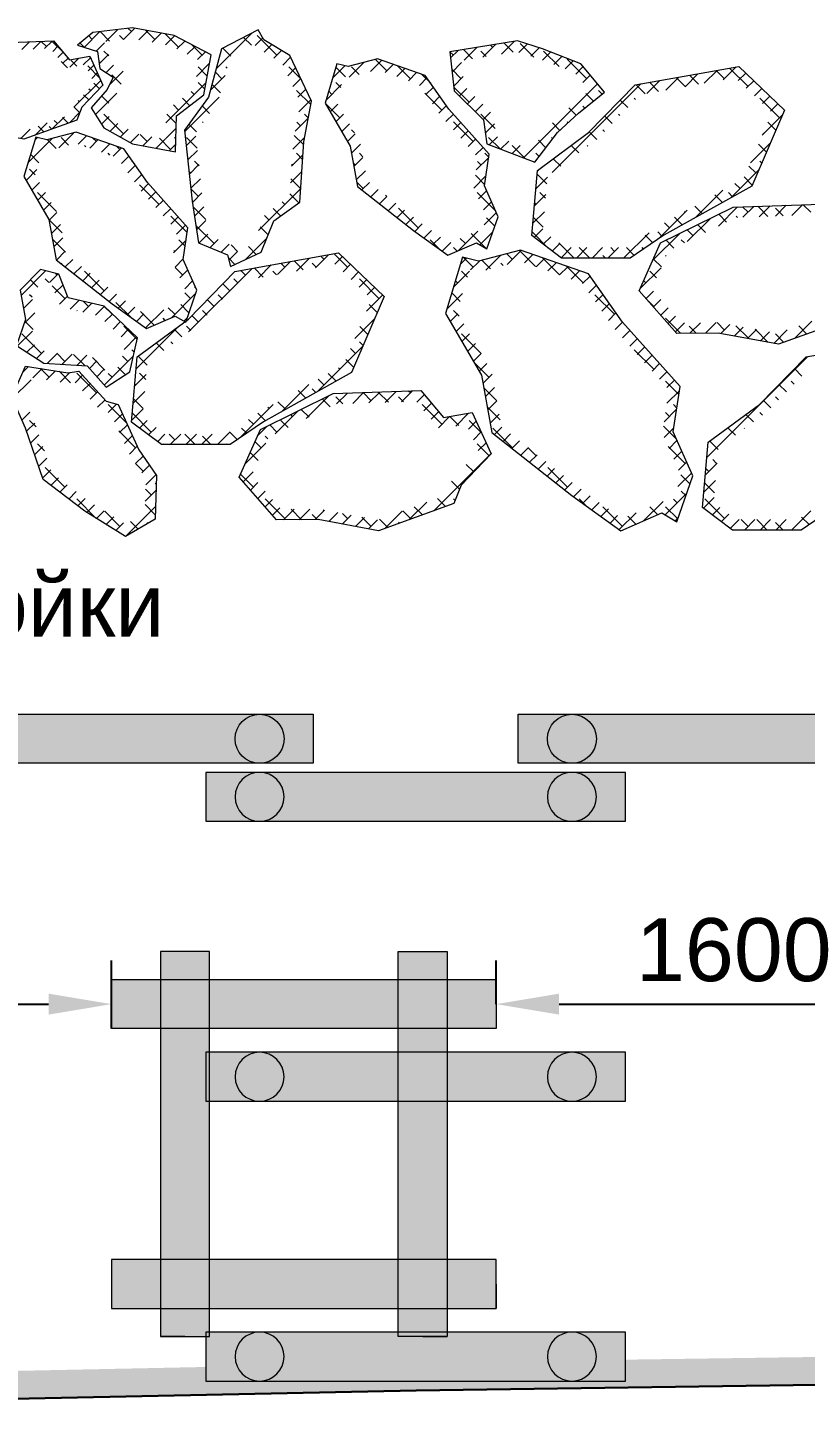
# Model space of a CAD drawing. Header units: inches. Extents: x 523 to 1492, y 69 to 539.
# Drawn here: x 797.54 to 819.77, y 446.07 to 485.92 of the extents above; entities that cross this region are included whole.
import ezdxf
from ezdxf import colors
from ezdxf.entities.mleader import LeaderData, LeaderLine
from ezdxf.math import Vec2, Vec3

# ---------------------------------------------------------------- set-up
doc = ezdxf.new("R2010")
doc.units = ezdxf.units.IN
doc.header["$MEASUREMENT"] = 0
doc.styles.get("Standard").update_dxf_attribs({"font": 'arial.ttf'})
doc.dimstyles.new('ISO-25', dxfattribs={"dimtxt": 2.5, "dimasz": 2.5, "dimexe": 1.25, "dimexo": 0, "dimtad": 1, "dimdec": 0, "dimtxsty": 'Standard', "dimcen": 2.5, "dimadec": 0, "dimazin": 0, "dimtfac": 1, "dimtdec": 0, "dimtmove": 0, "dimatfit": 3, "dimfxl": 0, "dimarcsym": 0})

# ---------------------------------------------------------------- blocks, each defined once
blk = doc.blocks.new('Полное обрушение')
at = {"color": 7, "linetype": 'ByBlock', "lineweight": 15}
for p, q in [((1978.228, -1385.432), (1978.677, -1384.983)), ((1978.455, -1385.205), (1978.356, -1385.105)), ((1978.953, -1385.253), (1978.682, -1384.982)), ((1978.844, -1385.265), (1979.185, -1384.924)), ((1979.356, -1385.207), (1979.241, -1385.092)), ((1979.351, -1385.207), (1979.672, -1384.886)), ((1979.578, -1384.98), (1979.487, -1384.89)), ((1979.793, -1385.214), (1980.05, -1384.957)), ((1980.251, -1385.205), (1979.993, -1384.946)), ((1980.172, -1385.284), (1980.429, -1385.027)), ((1980.925, -1385.429), (1980.545, -1385.049)), ((1980.55, -1385.355), (1980.806, -1385.099)), ((1982.001, -1386.044), (1983.018, -1385.027)), ((1983.007, -1385.371), (1982.785, -1385.149)), ((1983.114, -1385.38), (1983.333, -1385.161)), ((1983.739, -1385.654), (1983.177, -1385.092)), ((1976.443, -1385.491), (1976.66, -1385.274)), ((1976.768, -1385.48), (1976.986, -1385.263)), ((1977.151, -1385.412), (1977.001, -1385.262)), ((1977.093, -1385.469), (1977.311, -1385.252)), ((1977.622, -1385.569), (1977.305, -1385.252)), ((1977.329, -1385.548), (1977.478, -1385.399)), ((1978.237, -1385.435), (1978.119, -1385.317)), ((1978.569, -1385.54), (1978.807, -1385.301)), ((1978.928, -1385.677), (1978.792, -1385.541)), ((1980.879, -1385.475), (1981.101, -1385.253)), ((1981.175, -1385.628), (1981.397, -1385.406)), ((1981.599, -1385.654), (1981.301, -1385.356)), ((1981.471, -1385.782), (1981.693, -1385.559)), ((1982.417, -1385.679), (1982.195, -1385.457)), ((1983.372, -1385.571), (1983.591, -1385.352)), ((1983.653, -1385.739), (1983.872, -1385.521)), ((1988.783, -1385.654), (1988.685, -1385.556)), ((1988.703, -1385.734), (1988.917, -1385.519)), ((1989.335, -1385.756), (1989.072, -1385.494)), ((1989.09, -1385.795), (1989.451, -1385.434)), ((1989.722, -1385.695), (1989.568, -1385.541)), ((1989.624, -1385.71), (1989.985, -1385.349)), ((1989.905, -1385.429), (1989.847, -1385.371)), ((1990.158, -1385.625), (1990.519, -1385.264)), ((1990.497, -1385.571), (1990.235, -1385.309)), ((1990.656, -1385.576), (1990.895, -1385.337)), ((1991.087, -1385.713), (1990.691, -1385.317)), ((1990.997, -1385.684), (1991.236, -1385.445)), ((1991.805, -1385.981), (1991.365, -1385.541)), ((1977.474, -1385.718), (1977.623, -1385.569)), ((1977.752, -1386.014), (1977.571, -1385.833)), ((1977.618, -1385.888), (1977.767, -1385.739)), ((1977.818, -1386.002), (1978.077, -1385.743)), ((1978.019, -1385.966), (1977.858, -1385.805)), ((1978.2, -1385.934), (1978.405, -1385.729)), ((1978.666, -1386.299), (1978.329, -1385.962)), ((1978.345, -1386.103), (1978.504, -1385.945)), ((1978.399, -1385.718), (1978.371, -1385.69)), ((1978.68, -1385.878), (1978.648, -1385.846)), ((1978.656, -1385.902), (1978.922, -1385.636)), ((1978.854, -1386.153), (1979.07, -1385.937)), ((1981.441, -1386.26), (1981.813, -1385.888)), ((1983.905, -1385.937), (1984.13, -1385.711)), ((1985.335, -1386.303), (1985.681, -1385.956)), ((1985.804, -1386.283), (1986.223, -1385.863)), ((1986.208, -1385.878), (1986.199, -1385.869)), ((1986.412, -1386.124), (1986.732, -1385.803)), ((1986.882, -1386.103), (1986.555, -1385.776)), ((1986.83, -1386.154), (1987.066, -1385.918)), ((1987.555, -1386.327), (1987.188, -1385.96)), ((1988.748, -1386.137), (1989.019, -1385.866)), ((1991.333, -1385.797), (1991.565, -1385.566)), ((1991.656, -1385.923), (1991.888, -1385.692)), ((1991.979, -1386.049), (1992.211, -1385.818)), ((1992.599, -1386.327), (1992.038, -1385.766)), ((1978.444, -1386.319), (1978.602, -1386.16)), ((1978.939, -1386.517), (1979.342, -1386.114)), ((1979.287, -1386.486), (1979.017, -1386.215)), ((1981.747, -1386.251), (1981.489, -1385.993)), ((1981.831, -1386.663), (1982.26, -1386.234)), ((1982.167, -1386.327), (1981.976, -1386.136)), ((1982.317, -1386.028), (1982.279, -1385.99)), ((1984.049, -1386.241), (1984.274, -1386.016)), ((1984.429, -1386.344), (1984.075, -1385.99)), ((1984.193, -1386.546), (1984.418, -1386.321)), ((1985.702, -1386.27), (1985.427, -1385.995)), ((1986.089, -1386.208), (1985.871, -1385.99)), ((1987.164, -1386.269), (1987.4, -1386.033)), ((1987.498, -1386.384), (1987.734, -1386.148)), ((1987.812, -1386.519), (1988.027, -1386.304)), ((1988.137, -1386.46), (1987.874, -1386.197)), ((1989.007, -1386.327), (1988.739, -1386.059)), ((1988.794, -1386.541), (1989.065, -1386.269)), ((1992.283, -1386.194), (1992.496, -1385.981)), ((1992.487, -1386.44), (1992.7, -1386.227)), ((1994.862, -1386.654), (1995.232, -1386.283)), ((1995.413, -1386.552), (1995.158, -1386.296)), ((1995.408, -1386.557), (1995.778, -1386.186)), ((1995.798, -1386.487), (1995.539, -1386.229)), ((1995.954, -1386.46), (1996.325, -1386.089)), ((1996.535, -1386.327), (1996.301, -1386.093)), ((1996.5, -1386.362), (1996.871, -1385.992)), ((1997.209, -1386.552), (1996.683, -1386.025)), ((1996.932, -1386.38), (1997.144, -1386.167)), ((1977.935, -1387.142), (1978.701, -1386.376)), ((1978.408, -1386.669), (1978.364, -1386.625)), ((1978.666, -1386.613), (1978.505, -1386.453)), ((1978.551, -1387.354), (1979.165, -1386.74)), ((1980.561, -1387.589), (1981.713, -1386.437)), ((1981.374, -1386.776), (1981.288, -1386.69)), ((1981.678, -1386.631), (1981.486, -1386.439)), ((1982.123, -1386.732), (1981.879, -1386.488)), ((1984.705, -1387.069), (1984.3, -1386.664)), ((1984.337, -1386.851), (1984.562, -1386.626)), ((1985.141, -1386.946), (1985.589, -1386.497)), ((1985.31, -1386.776), (1985.219, -1386.685)), ((1985.564, -1386.581), (1985.422, -1386.439)), ((1988.453, -1387.225), (1987.965, -1386.737)), ((1987.997, -1386.783), (1988.213, -1386.568)), ((1989.232, -1387.001), (1988.796, -1386.565)), ((1988.961, -1386.822), (1989.173, -1386.61)), ((1990.787, -1388.589), (1992.903, -1386.472)), ((1991.607, -1389.011), (1994.14, -1386.477)), ((1992.789, -1386.966), (1992.576, -1386.753)), ((1993.037, -1386.765), (1992.936, -1386.664)), ((1994.273, -1386.758), (1994.014, -1386.5)), ((1994.316, -1386.751), (1994.686, -1386.38)), ((1994.654, -1386.691), (1994.403, -1386.439)), ((1997.161, -1386.599), (1997.373, -1386.387)), ((1997.39, -1386.819), (1997.603, -1386.607)), ((1978.098, -1387.302), (1977.936, -1387.14)), ((1978.094, -1386.984), (1978.056, -1386.946)), ((1978.359, -1386.934), (1978.21, -1386.786)), ((1978.935, -1387.031), (1978.722, -1386.818)), ((1980.925, -1387.225), (1980.779, -1387.079)), ((1981.248, -1387.099), (1981.037, -1386.888)), ((1981.104, -1387.839), (1982.09, -1386.853)), ((1981.813, -1387.32), (1981.598, -1387.105)), ((1984.361, -1387.276), (1984.706, -1386.931)), ((1985.535, -1387.45), (1985.124, -1387.039)), ((1985.261, -1387.274), (1985.481, -1387.055)), ((1988.183, -1387.046), (1988.398, -1386.831)), ((1988.368, -1387.31), (1988.584, -1387.095)), ((1989.186, -1387.047), (1989.398, -1386.834)), ((1989.411, -1387.271), (1989.623, -1387.059)), ((1992.541, -1387.167), (1992.487, -1387.113)), ((1993.769, -1387.153), (1993.557, -1386.941)), ((1993.991, -1386.926), (1993.954, -1386.888)), ((1998.107, -1387.45), (1997.546, -1386.888)), ((1997.62, -1387.039), (1997.832, -1386.827)), ((1997.849, -1387.259), (1998.061, -1387.046)), ((1977.314, -1387.763), (1977.663, -1387.414)), ((1977.465, -1387.612), (1977.372, -1387.519)), ((1977.767, -1387.6), (1977.603, -1387.436)), ((1977.806, -1387.586), (1978.103, -1387.288)), ((1978.726, -1387.628), (1978.943, -1387.411)), ((1979.353, -1387.899), (1978.792, -1387.337)), ((1980.86, -1387.609), (1980.588, -1387.337)), ((1984.259, -1387.828), (1984.633, -1387.453)), ((1984.634, -1387.447), (1984.524, -1387.337)), ((1985.427, -1387.557), (1985.646, -1387.338)), ((1988.573, -1387.555), (1988.785, -1387.342)), ((1989.979, -1387.748), (1989.568, -1387.337)), ((1989.635, -1387.495), (1989.848, -1387.283)), ((1992.298, -1387.372), (1992.085, -1387.16)), ((1993.325, -1387.607), (1993.113, -1387.395)), ((1993.547, -1387.38), (1993.505, -1387.337)), ((1997.613, -1387.943), (1998.186, -1387.371)), ((1976.412, -1388.037), (1976.68, -1387.768)), ((1976.679, -1387.769), (1976.679, -1387.769)), ((1976.822, -1387.94), (1977.172, -1387.591)), ((1977.074, -1387.85), (1976.91, -1387.686)), ((1977.305, -1387.766), (1977.229, -1387.691)), ((1977.501, -1388.299), (1977.92, -1387.88)), ((1977.901, -1387.899), (1977.89, -1387.887)), ((1978.972, -1387.831), (1979.193, -1387.61)), ((1979.261, -1387.991), (1979.482, -1387.77)), ((1979.55, -1388.151), (1979.787, -1387.914)), ((1980.027, -1388.123), (1979.825, -1387.921)), ((1980.549, -1388.05), (1980.857, -1387.742)), ((1981.439, -1387.844), (1981.224, -1387.629)), ((1981.626, -1387.582), (1981.606, -1387.562)), ((1984.502, -1388.213), (1984.236, -1387.947)), ((1984.412, -1387.674), (1984.307, -1387.569)), ((1985.593, -1387.84), (1985.812, -1387.621)), ((1985.758, -1388.124), (1985.978, -1387.904)), ((1985.961, -1387.876), (1985.871, -1387.786)), ((1988.785, -1387.792), (1988.997, -1387.579)), ((1989.351, -1388.123), (1988.79, -1387.562)), ((1988.997, -1388.029), (1989.209, -1387.816)), ((1989.695, -1387.884), (1989.961, -1387.619)), ((1991.832, -1387.805), (1991.62, -1387.593)), ((1992.065, -1387.589), (1992.038, -1387.562)), ((1992.882, -1388.061), (1992.669, -1387.849)), ((1993.103, -1387.834), (1993.056, -1387.786)), ((1997.658, -1387.899), (1997.64, -1387.881)), ((1998.003, -1387.795), (1997.775, -1387.567)), ((1976.62, -1388.731), (1977.312, -1388.039)), ((1976.814, -1388.088), (1976.891, -1388.011)), ((1977.424, -1388.319), (1977.178, -1388.074)), ((1977.78, -1388.226), (1977.565, -1388.011)), ((1978.053, -1388.196), (1978.289, -1387.96)), ((1978.276, -1388.273), (1978.238, -1388.235)), ((1978.387, -1388.311), (1978.622, -1388.076)), ((1978.575, -1388.123), (1978.477, -1388.025)), ((1978.72, -1388.427), (1978.956, -1388.191)), ((1979.054, -1388.542), (1979.29, -1388.306)), ((1979.248, -1388.348), (1979.163, -1388.262)), ((1979.908, -1388.243), (1980.164, -1387.986)), ((1980.284, -1388.315), (1980.541, -1388.058)), ((1980.7, -1388.348), (1980.38, -1388.028)), ((1980.661, -1388.387), (1980.845, -1388.203)), ((1980.849, -1388.047), (1980.813, -1388.011)), ((1981.148, -1388.244), (1981.42, -1387.972)), ((1981.457, -1388.311), (1981.157, -1388.011)), ((1984.192, -1388.343), (1984.531, -1388.004)), ((1985.759, -1388.123), (1985.756, -1388.12)), ((1985.872, -1388.459), (1986.131, -1388.2)), ((1989.209, -1388.266), (1989.421, -1388.053)), ((1989.421, -1388.503), (1989.633, -1388.29)), ((1990.118, -1388.336), (1989.793, -1388.011)), ((1989.809, -1388.219), (1990.042, -1387.986)), ((1990.135, -1388.342), (1990.368, -1388.11)), ((1990.461, -1388.466), (1990.693, -1388.233)), ((1990.84, -1388.609), (1990.467, -1388.235)), ((1991.43, -1388.3), (1991.216, -1388.087)), ((1991.626, -1388.047), (1991.589, -1388.011)), ((1992.37, -1388.448), (1992.155, -1388.233)), ((1992.628, -1388.257), (1992.607, -1388.235)), ((1997.276, -1388.73), (1997.848, -1388.158)), ((1997.734, -1388.423), (1997.505, -1388.195)), ((1976.935, -1388.728), (1976.694, -1388.487)), ((1978.962, -1388.51), (1978.912, -1388.46)), ((1979.292, -1388.753), (1979.508, -1388.537)), ((1979.672, -1388.771), (1979.585, -1388.684)), ((1981.192, -1388.649), (1981.464, -1388.377)), ((1981.511, -1388.814), (1981.381, -1388.684)), ((1984.16, -1388.824), (1984.482, -1388.502)), ((1984.474, -1388.634), (1984.3, -1388.46)), ((1985.984, -1388.797), (1985.922, -1388.735)), ((1985.94, -1388.84), (1986.199, -1388.581)), ((1986.195, -1388.559), (1986.096, -1388.46)), ((1989.438, -1388.934), (1989.797, -1388.576)), ((1989.576, -1388.797), (1989.475, -1388.696)), ((1989.798, -1388.569), (1989.688, -1388.46)), ((1991.234, -1388.553), (1991.14, -1388.46)), ((1991.853, -1388.829), (1991.639, -1388.614)), ((1997.599, -1388.737), (1997.546, -1388.684)), ((1976.566, -1389.234), (1976.875, -1388.925)), ((1976.83, -1389.073), (1976.667, -1388.909)), ((1979.478, -1389.016), (1979.693, -1388.801)), ((1979.663, -1389.28), (1979.878, -1389.065)), ((1981.269, -1389.021), (1981.227, -1388.98)), ((1981.236, -1389.055), (1981.508, -1388.782)), ((1984.128, -1389.305), (1984.45, -1388.983)), ((1984.188, -1388.797), (1984.164, -1388.773)), ((1986.009, -1389.221), (1986.267, -1388.962)), ((1989.369, -1389.452), (1989.716, -1389.106)), ((1989.678, -1389.348), (1989.415, -1389.085)), ((1991.142, -1389.476), (1991.471, -1389.146)), ((1991.455, -1389.329), (1991.178, -1389.052)), ((1991.184, -1388.984), (1991.316, -1388.852)), ((1996.728, -1389.727), (1997.51, -1388.945)), ((1997.329, -1389.366), (1997.101, -1389.137)), ((1997.433, -1389.021), (1997.236, -1388.823)), ((1976.732, -1389.517), (1976.951, -1389.298)), ((1980.371, -1389.919), (1979.81, -1389.358)), ((1979.854, -1389.538), (1980.067, -1389.325)), ((1981.279, -1389.46), (1981.552, -1389.188)), ((1981.494, -1389.695), (1981.282, -1389.483)), ((1983.211, -1390.671), (1984.418, -1389.464)), ((1984.412, -1389.47), (1984.135, -1389.193)), ((1986.208, -1389.47), (1986.019, -1389.281)), ((1986.17, -1389.508), (1986.384, -1389.295)), ((1986.421, -1389.706), (1986.635, -1389.492)), ((1989.507, -1389.764), (1989.734, -1389.536)), ((1995.708, -1390.297), (1996.489, -1389.517)), ((1996.984, -1389.47), (1996.837, -1389.322)), ((1977.435, -1390.126), (1976.891, -1389.582)), ((1976.897, -1389.801), (1977.117, -1389.582)), ((1977.063, -1390.084), (1977.282, -1389.865)), ((1980.066, -1389.775), (1980.279, -1389.562)), ((1980.278, -1390.012), (1980.491, -1389.799)), ((1981.324, -1389.864), (1981.595, -1389.593)), ((1983.963, -1389.919), (1983.89, -1389.846)), ((1984.366, -1389.873), (1984.107, -1389.614)), ((1986.673, -1389.904), (1986.886, -1389.69)), ((1986.882, -1389.695), (1986.842, -1389.655)), ((1986.924, -1390.101), (1987.138, -1389.888)), ((1989.986, -1390.105), (1989.463, -1389.582)), ((1989.645, -1390.075), (1989.872, -1389.847)), ((1991.099, -1389.967), (1991.429, -1389.638)), ((1991.147, -1389.919), (1991.107, -1389.879)), ((1991.42, -1389.742), (1991.26, -1389.582)), ((1996.481, -1389.865), (1996.261, -1389.644)), ((1996.769, -1389.704), (1996.648, -1389.582)), ((1997.994, -1390.257), (1998.304, -1389.946)), ((1998.459, -1390.241), (1998.769, -1389.93)), ((1999.005, -1390.144), (1998.791, -1389.93)), ((1977.224, -1390.372), (1977.448, -1390.148)), ((1980.49, -1390.249), (1980.703, -1390.036)), ((1980.702, -1390.486), (1980.915, -1390.273)), ((1981.174, -1390.723), (1980.708, -1390.256)), ((1981.701, -1390.351), (1981.344, -1389.994)), ((1981.383, -1390.254), (1981.647, -1389.99)), ((1983.514, -1390.368), (1983.384, -1390.238)), ((1983.843, -1390.248), (1983.628, -1390.033)), ((1987.175, -1390.299), (1987.389, -1390.085)), ((1987.78, -1390.593), (1987.218, -1390.031)), ((1987.427, -1390.497), (1987.64, -1390.283)), ((1989.665, -1390.503), (1990.01, -1390.158)), ((1989.971, -1390.538), (1989.735, -1390.303)), ((1991.057, -1390.459), (1991.386, -1390.129)), ((1991.348, -1390.569), (1991.071, -1390.292)), ((1994.648, -1390.909), (1995.469, -1390.087)), ((1995.329, -1390.509), (1995.109, -1390.289)), ((1995.413, -1390.144), (1995.397, -1390.128)), ((1995.473, -1390.982), (1996.134, -1390.32)), ((1995.905, -1390.187), (1995.685, -1389.967)), ((1996.361, -1390.543), (1996.91, -1389.994)), ((1996.595, -1390.427), (1996.371, -1390.203)), ((1996.91, -1390.294), (1996.872, -1390.256)), ((1997.209, -1390.144), (1997.054, -1389.989)), ((1997.064, -1390.289), (1997.375, -1389.978)), ((1997.779, -1390.264), (1997.488, -1389.974)), ((1997.529, -1390.273), (1997.84, -1389.962)), ((1998.213, -1390.249), (1997.995, -1390.031)), ((1977.594, -1390.734), (1977.223, -1390.363)), ((1977.292, -1390.753), (1977.551, -1390.494)), ((1980.863, -1390.774), (1981.127, -1390.51)), ((1981.943, -1391.042), (1981.423, -1390.522)), ((1981.442, -1390.645), (1981.705, -1390.381)), ((1983.487, -1390.79), (1983.256, -1390.559)), ((1987.68, -1390.693), (1987.894, -1390.478)), ((1987.94, -1390.881), (1988.155, -1390.666)), ((1988.928, -1391.24), (1989.48, -1390.688)), ((1989.544, -1391.074), (1989.913, -1390.704)), ((1991.498, -1391.168), (1991.035, -1390.705)), ((1991.099, -1390.866), (1991.344, -1390.621)), ((1993.651, -1391.456), (1994.379, -1390.729)), ((1994.757, -1390.835), (1994.627, -1390.705)), ((1994.964, -1390.593), (1994.821, -1390.45)), ((1995.637, -1390.817), (1995.469, -1390.649)), ((1995.994, -1390.724), (1995.77, -1390.5)), ((1996.086, -1390.368), (1996.07, -1390.352)), ((1977.692, -1391.281), (1977.34, -1390.929)), ((1977.361, -1391.134), (1977.619, -1390.875)), ((1980.782, -1391.304), (1981.14, -1390.946)), ((1981.115, -1391.112), (1980.932, -1390.929)), ((1981.509, -1391.026), (1981.764, -1390.771)), ((1981.828, -1391.156), (1982.058, -1390.926)), ((1982.147, -1391.287), (1982.377, -1391.056)), ((1982.614, -1391.264), (1982.427, -1391.077)), ((1982.831, -1391.5), (1983.45, -1390.881)), ((1983.149, -1391.35), (1982.924, -1391.125)), ((1988.399, -1391.212), (1988.116, -1390.929)), ((1988.201, -1391.069), (1988.416, -1390.854)), ((1988.462, -1391.257), (1988.713, -1391.007)), ((1989.127, -1391.042), (1988.977, -1390.892)), ((1989.7, -1391.166), (1989.29, -1390.756)), ((1991.354, -1391.059), (1991.568, -1390.845)), ((1991.61, -1391.253), (1991.824, -1391.039)), ((1992.235, -1391.456), (1991.798, -1391.019)), ((1994.489, -1391.016), (1994.273, -1390.8)), ((1994.491, -1391.514), (1995.247, -1390.759)), ((1995.092, -1391.17), (1994.868, -1390.946)), ((1995.393, -1391.021), (1995.301, -1390.929)), ((1977.433, -1391.51), (1977.687, -1391.256)), ((1977.684, -1391.708), (1977.898, -1391.494)), ((1980.82, -1391.266), (1980.792, -1391.238)), ((1980.825, -1391.71), (1981.059, -1391.476)), ((1982.539, -1391.638), (1982.351, -1391.45)), ((1982.367, -1391.515), (1982.615, -1391.268)), ((1984.491, -1391.794), (1984.232, -1391.535)), ((1984.3, -1391.828), (1984.67, -1391.457)), ((1984.846, -1391.731), (1985.216, -1391.36)), ((1985.086, -1391.491), (1984.994, -1391.399)), ((1985.759, -1391.715), (1985.376, -1391.332)), ((1985.392, -1391.633), (1985.612, -1391.413)), ((1988.892, -1391.256), (1988.79, -1391.154)), ((1988.988, -1391.63), (1989.159, -1391.459)), ((1989.351, -1391.715), (1989.074, -1391.438)), ((1989.271, -1391.795), (1989.528, -1391.539)), ((1989.85, -1391.765), (1989.604, -1391.519)), ((1989.716, -1391.799), (1990.136, -1391.38)), ((1990.474, -1391.491), (1990.316, -1391.333)), ((1990.324, -1391.641), (1990.723, -1391.241)), ((1991.131, -1391.699), (1990.672, -1391.24)), ((1990.821, -1391.592), (1991.057, -1391.356)), ((1991.155, -1391.707), (1991.391, -1391.471)), ((1991.817, -1391.936), (1991.332, -1391.451)), ((1991.865, -1391.446), (1992.155, -1391.156)), ((1992.304, -1391.456), (1992.604, -1391.156)), ((1992.684, -1391.456), (1992.384, -1391.156)), ((1992.753, -1391.456), (1993.053, -1391.156)), ((1993.133, -1391.456), (1993.056, -1391.378)), ((1993.202, -1391.456), (1993.502, -1391.156)), ((1993.392, -1391.266), (1993.282, -1391.156)), ((1993.954, -1391.379), (1993.731, -1391.156)), ((1994.222, -1391.198), (1994.178, -1391.154)), ((1994.733, -1391.709), (1994.506, -1391.482)), ((1994.872, -1391.399), (1994.852, -1391.378)), ((1976.423, -1392.52), (1977.125, -1391.819)), ((1977.236, -1392.156), (1977.484, -1391.908)), ((1977.452, -1391.94), (1977.4, -1391.887)), ((1977.616, -1391.655), (1977.565, -1391.603)), ((1977.935, -1391.906), (1978.149, -1391.692)), ((1978.187, -1392.103), (1978.4, -1391.89)), ((1978.799, -1392.389), (1978.238, -1391.827)), ((1981.045, -1391.94), (1980.833, -1391.728)), ((1980.963, -1392.021), (1981.19, -1391.794)), ((1981.213, -1393.567), (1983.032, -1391.748)), ((1982.841, -1391.94), (1982.707, -1391.806)), ((1983.347, -1391.997), (1983.088, -1391.738)), ((1983.207, -1392.022), (1983.578, -1391.651)), ((1983.728, -1391.929), (1983.626, -1391.827)), ((1983.754, -1391.925), (1984.124, -1391.554)), ((1983.963, -1391.715), (1983.851, -1391.603)), ((1984.872, -1391.726), (1984.749, -1391.603)), ((1985.629, -1391.845), (1985.842, -1391.633)), ((1985.859, -1392.065), (1986.071, -1391.852)), ((1988.794, -1392.273), (1989.242, -1391.824)), ((1989.189, -1392.002), (1989.014, -1391.827)), ((1990.206, -1391.671), (1990.137, -1391.603)), ((1991.489, -1391.823), (1991.725, -1391.587)), ((1991.823, -1391.938), (1992.059, -1391.702)), ((1992.494, -1392.164), (1992.018, -1391.688)), ((1992.157, -1392.053), (1992.392, -1391.817)), ((1994.127, -1392.328), (1994.722, -1391.732)), ((1994.594, -1392.019), (1994.403, -1391.827)), ((1976.9, -1392.286), (1976.688, -1392.074)), ((1977.214, -1392.15), (1977.116, -1392.052)), ((1977.677, -1392.613), (1977.309, -1392.246)), ((1977.391, -1392.45), (1977.622, -1392.219)), ((1978.438, -1392.301), (1978.652, -1392.087)), ((1978.69, -1392.499), (1978.903, -1392.285)), ((1981.101, -1392.333), (1981.328, -1392.105)), ((1981.422, -1392.317), (1981.381, -1392.276)), ((1982.392, -1392.389), (1982.193, -1392.19)), ((1982.627, -1392.175), (1982.504, -1392.052)), ((1986.088, -1392.284), (1986.3, -1392.072)), ((1986.657, -1392.613), (1986.096, -1392.052)), ((1986.317, -1392.504), (1986.529, -1392.292)), ((1988.902, -1392.164), (1988.844, -1392.106)), ((1992.477, -1392.182), (1992.692, -1391.967)), ((1992.662, -1392.445), (1992.877, -1392.23)), ((1994.29, -1392.164), (1994.228, -1392.102)), ((1976.492, -1392.9), (1976.75, -1392.642)), ((1976.737, -1392.572), (1976.667, -1392.501)), ((1977.518, -1392.772), (1977.749, -1392.541)), ((1977.825, -1392.914), (1978.075, -1392.664)), ((1978.35, -1392.838), (1978.208, -1392.695)), ((1978.941, -1392.696), (1979.155, -1392.483)), ((1979.557, -1393.146), (1979.136, -1392.725)), ((1979.199, -1392.888), (1979.413, -1392.673)), ((1980.72, -1393.162), (1981.414, -1392.468)), ((1981.269, -1392.613), (1981.104, -1392.448)), ((1981.943, -1392.838), (1981.749, -1392.644)), ((1982.183, -1392.629), (1982.055, -1392.501)), ((1986.301, -1392.969), (1986.759, -1392.512)), ((1988.6, -1392.916), (1989.048, -1392.467)), ((1988.981, -1392.692), (1988.74, -1392.451)), ((1993.392, -1393.062), (1992.831, -1392.501)), ((1992.847, -1392.709), (1993.063, -1392.494)), ((1994.295, -1392.609), (1994.507, -1392.396)), ((1994.515, -1392.838), (1994.359, -1392.682)), ((1994.505, -1392.848), (1994.718, -1392.635)), ((1976.504, -1393.337), (1976.819, -1393.022)), ((1978.024, -1392.96), (1978.014, -1392.95)), ((1978.189, -1392.999), (1978.44, -1392.749)), ((1978.554, -1393.083), (1978.802, -1392.835)), ((1979.024, -1393.062), (1978.792, -1392.83)), ((1978.821, -1393.265), (1979.033, -1393.053)), ((1979.459, -1393.076), (1979.674, -1392.861)), ((1979.72, -1393.264), (1979.935, -1393.049)), ((1980.233, -1393.373), (1979.841, -1392.981)), ((1979.981, -1393.452), (1980.505, -1392.929)), ((1980.82, -1393.062), (1980.631, -1392.874)), ((1981.224, -1393.017), (1980.988, -1392.782)), ((1981.494, -1393.287), (1981.305, -1393.099)), ((1981.74, -1393.084), (1981.606, -1392.95)), ((1986.608, -1393.014), (1986.38, -1392.785)), ((1988.696, -1393.268), (1988.916, -1393.049)), ((1988.954, -1393.114), (1988.79, -1392.95)), ((1993.033, -1392.973), (1993.248, -1392.757)), ((1993.218, -1393.236), (1993.434, -1393.021)), ((1994.715, -1393.086), (1994.928, -1392.874)), ((1994.926, -1393.325), (1995.138, -1393.112)), ((1976.766, -1393.498), (1976.53, -1393.262)), ((1979.052, -1393.483), (1979.265, -1393.271)), ((1979.284, -1393.701), (1979.496, -1393.488)), ((1979.741, -1393.779), (1979.361, -1393.399)), ((1979.715, -1394.616), (1980.922, -1393.409)), ((1980.546, -1393.238), (1980.483, -1393.174)), ((1981.019, -1393.71), (1980.805, -1393.496)), ((1981.074, -1393.257), (1981.177, -1393.155)), ((1981.277, -1393.52), (1981.157, -1393.399)), ((1985.963, -1393.756), (1986.535, -1393.184)), ((1986.339, -1393.642), (1986.11, -1393.413)), ((1988.862, -1393.551), (1989.081, -1393.332)), ((1993.406, -1393.497), (1993.619, -1393.285)), ((1993.618, -1393.734), (1993.831, -1393.522)), ((1995.282, -1393.605), (1994.852, -1393.174)), ((1995.136, -1393.563), (1995.395, -1393.305)), ((1995.729, -1393.603), (1995.525, -1393.399)), ((1995.545, -1393.604), (1995.847, -1393.302)), ((1995.996, -1393.601), (1996.298, -1393.299)), ((1996.535, -1393.511), (1996.323, -1393.299)), ((1996.434, -1393.613), (1996.691, -1393.356)), ((1996.812, -1393.683), (1997.07, -1393.426)), ((1997.209, -1393.736), (1996.86, -1393.387)), ((1997.191, -1393.753), (1997.449, -1393.496)), ((1997.785, -1393.863), (1997.411, -1393.489)), ((1997.949, -1393.893), (1998.333, -1393.51)), ((1998.331, -1393.511), (1998.331, -1393.511)), ((1998.536, -1393.756), (1999.035, -1393.257)), ((1998.895, -1393.626), (1998.661, -1393.392)), ((1976.315, -1393.975), (1976.751, -1393.539)), ((1977.003, -1394.185), (1976.442, -1393.623)), ((1976.591, -1394.148), (1976.809, -1393.931)), ((1979.37, -1394.063), (1979.727, -1393.706)), ((1980.502, -1394.092), (1980.288, -1393.877)), ((1980.761, -1393.901), (1980.708, -1393.848)), ((1986.204, -1393.956), (1986.096, -1393.848)), ((1989.576, -1394.185), (1989.014, -1393.623)), ((1989.028, -1393.835), (1989.247, -1393.615)), ((1989.193, -1394.118), (1989.413, -1393.899)), ((1993.83, -1393.971), (1994.043, -1393.759)), ((1997.57, -1393.823), (1997.828, -1393.566)), ((1998.235, -1393.864), (1997.995, -1393.623)), ((1976.867, -1394.322), (1977.084, -1394.104)), ((1977.177, -1394.46), (1977.46, -1394.177)), ((1977.677, -1394.409), (1977.444, -1394.176)), ((1977.6, -1394.486), (1977.883, -1394.203)), ((1978.242, -1394.526), (1977.922, -1394.206)), ((1978.023, -1394.512), (1978.306, -1394.229)), ((1978.821, -1394.655), (1978.463, -1394.297)), ((1978.798, -1395.084), (1979.637, -1394.245)), ((1979.473, -1394.409), (1979.326, -1394.262)), ((1979.659, -1394.146), (1979.585, -1394.073)), ((1980.025, -1394.512), (1979.771, -1394.258)), ((1984.89, -1395.278), (1986.197, -1393.971)), ((1985.984, -1394.185), (1985.841, -1394.042)), ((1989.359, -1394.401), (1989.578, -1394.182)), ((1994.515, -1394.634), (1993.954, -1394.073)), ((1994.042, -1394.208), (1994.255, -1393.996)), ((1994.254, -1394.445), (1994.467, -1394.233)), ((1996.035, -1397.154), (1998.923, -1394.267)), ((1976.473, -1394.715), (1976.634, -1394.555)), ((1976.759, -1394.878), (1977.022, -1394.615)), ((1977.228, -1394.858), (1976.978, -1394.608)), ((1977.148, -1394.938), (1977.411, -1394.676)), ((1977.84, -1395.021), (1977.51, -1394.691)), ((1977.536, -1394.999), (1977.813, -1394.722)), ((1978.378, -1394.606), (1978.591, -1394.393)), ((1978.588, -1394.845), (1978.801, -1394.632)), ((1979.404, -1394.789), (1979.187, -1394.572)), ((1985.535, -1394.634), (1985.496, -1394.595)), ((1985.934, -1394.584), (1985.706, -1394.356)), ((1989.8, -1394.858), (1989.381, -1394.439)), ((1989.525, -1394.685), (1989.744, -1394.465)), ((1994.466, -1394.682), (1994.679, -1394.47)), ((1994.678, -1394.919), (1994.891, -1394.707)), ((1998.749, -1394.827), (1998.537, -1394.615)), ((1976.175, -1395.462), (1976.707, -1394.93)), ((1977.967, -1395.017), (1978.18, -1394.805)), ((1978.575, -1395.307), (1978.014, -1394.746)), ((1978.182, -1395.251), (1978.394, -1395.039)), ((1978.859, -1395.143), (1978.78, -1395.063)), ((1979.024, -1394.858), (1978.915, -1394.749)), ((1979.672, -1395.108), (1980.002, -1394.778)), ((1979.697, -1395.083), (1979.676, -1395.062)), ((1979.989, -1394.926), (1979.81, -1394.746)), ((1983.871, -1395.848), (1984.651, -1395.068)), ((1985.086, -1395.083), (1984.92, -1394.918)), ((1985.429, -1394.977), (1985.208, -1394.756)), ((1989.632, -1395.027), (1989.89, -1394.768)), ((1995.233, -1395.352), (1994.852, -1394.971)), ((1994.89, -1395.156), (1995.103, -1394.944)), ((1998.306, -1395.281), (1998.093, -1395.069)), ((1998.528, -1395.054), (1998.444, -1394.971)), ((1978.396, -1395.486), (1978.609, -1395.273)), ((1978.611, -1395.72), (1978.823, -1395.508)), ((1979.63, -1395.599), (1979.96, -1395.27)), ((1979.918, -1395.752), (1979.641, -1395.475)), ((1984.565, -1395.46), (1984.344, -1395.24)), ((1984.574, -1396.043), (1985.236, -1395.382)), ((1984.853, -1395.299), (1984.749, -1395.195)), ((1985.259, -1395.705), (1985.035, -1395.481)), ((1985.622, -1395.619), (1985.422, -1395.42)), ((1985.441, -1395.625), (1985.752, -1395.315)), ((1985.906, -1395.609), (1986.217, -1395.299)), ((1986.433, -1395.532), (1986.2, -1395.299)), ((1986.371, -1395.594), (1986.682, -1395.283)), ((1986.925, -1395.575), (1986.634, -1395.284)), ((1986.836, -1395.578), (1987.146, -1395.267)), ((1987.359, -1395.56), (1987.218, -1395.42)), ((1987.301, -1395.562), (1987.611, -1395.251)), ((1987.555, -1395.307), (1987.503, -1395.255)), ((1987.737, -1395.574), (1987.95, -1395.361)), ((1990.025, -1395.532), (1989.656, -1395.163)), ((1989.7, -1395.408), (1989.958, -1395.149)), ((1994.891, -1395.604), (1995.25, -1395.246)), ((1997.862, -1395.736), (1997.65, -1395.524)), ((1998.084, -1395.509), (1997.995, -1395.42)), ((1976.448, -1396.087), (1976.676, -1395.859)), ((1978.91, -1395.87), (1979.151, -1395.629)), ((1979.444, -1396.176), (1978.912, -1395.644)), ((1979.094, -1396.135), (1979.321, -1395.909)), ((1979.588, -1396.091), (1979.917, -1395.761)), ((1980.146, -1396.43), (1979.605, -1395.888)), ((1982.665, -1396.605), (1983.632, -1395.638)), ((1983.413, -1396.104), (1983.193, -1395.885)), ((1983.514, -1395.756), (1983.481, -1395.723)), ((1983.687, -1396.482), (1984.348, -1395.82)), ((1983.989, -1395.782), (1983.769, -1395.562)), ((1984.658, -1396.002), (1984.434, -1395.778)), ((1988.453, -1396.205), (1987.892, -1395.644)), ((1987.944, -1395.817), (1988.156, -1395.604)), ((1988.15, -1396.06), (1988.363, -1395.847)), ((1988.85, -1396.258), (1989.221, -1395.886)), ((1990.125, -1396.081), (1989.754, -1395.71)), ((1989.768, -1395.789), (1990.027, -1395.53)), ((1989.836, -1396.169), (1990.095, -1395.911)), ((1994.81, -1396.134), (1995.169, -1395.776)), ((1994.964, -1395.981), (1994.851, -1395.868)), ((1995.174, -1395.742), (1995.076, -1395.644)), ((1997.366, -1396.138), (1997.151, -1395.923)), ((1997.624, -1395.947), (1997.546, -1395.869)), ((1976.579, -1396.405), (1976.812, -1396.172)), ((1976.853, -1396.279), (1976.667, -1396.093)), ((1979.236, -1396.442), (1979.462, -1396.216)), ((1979.812, -1396.315), (1980.027, -1396.101)), ((1980.068, -1396.508), (1980.282, -1396.294)), ((1982.874, -1396.463), (1982.728, -1396.318)), ((1983.065, -1396.205), (1982.926, -1396.066)), ((1983.189, -1396.53), (1983.461, -1396.259)), ((1983.739, -1396.43), (1983.532, -1396.223)), ((1984.057, -1396.299), (1983.851, -1396.093)), ((1984.188, -1395.981), (1984.133, -1395.926)), ((1988.356, -1396.303), (1988.674, -1395.984)), ((1988.939, -1396.242), (1988.68, -1395.983)), ((1989.214, -1396.343), (1989.44, -1396.116)), ((1989.591, -1396.445), (1989.239, -1396.093)), ((1990.474, -1396.879), (1989.913, -1396.318)), ((1989.957, -1396.498), (1990.17, -1396.284)), ((1995.16, -1396.626), (1994.791, -1396.257)), ((1994.812, -1396.582), (1995.087, -1396.306)), ((1996.849, -1396.519), (1996.634, -1396.304)), ((1997.107, -1396.328), (1997.097, -1396.318)), ((1976.694, -1396.74), (1976.93, -1396.503)), ((1979.697, -1396.879), (1979.215, -1396.396)), ((1979.378, -1396.75), (1979.604, -1396.524)), ((1980.323, -1396.702), (1980.538, -1396.487)), ((1980.82, -1396.654), (1980.653, -1396.487)), ((1980.687, -1396.787), (1980.987, -1396.487)), ((1981.402, -1396.787), (1981.102, -1396.487)), ((1981.136, -1396.787), (1981.437, -1396.487)), ((1981.586, -1396.787), (1981.886, -1396.487)), ((1981.851, -1396.787), (1981.606, -1396.542)), ((1982.035, -1396.787), (1982.397, -1396.425)), ((1982.607, -1396.645), (1982.391, -1396.429)), ((1983.29, -1396.879), (1983.112, -1396.702)), ((1983.478, -1396.619), (1983.402, -1396.542)), ((1989.355, -1396.651), (1989.581, -1396.424)), ((1990.208, -1396.696), (1990.422, -1396.482)), ((1990.459, -1396.893), (1990.673, -1396.68)), ((1994.95, -1396.893), (1995.177, -1396.665)), ((1996.356, -1396.924), (1996.118, -1396.686)), ((1976.809, -1397.074), (1977.045, -1396.838)), ((1977.088, -1396.963), (1976.891, -1396.767)), ((1979.519, -1397.057), (1979.745, -1396.831)), ((1979.698, -1397.328), (1979.914, -1397.112)), ((1980.504, -1396.787), (1980.483, -1396.767)), ((1982.299, -1396.787), (1982.279, -1396.767)), ((1982.825, -1397.344), (1983.42, -1396.748)), ((1983.2, -1397.239), (1982.973, -1397.012)), ((1988.226, -1398.678), (1989.864, -1397.04)), ((1989.806, -1397.109), (1989.463, -1396.767)), ((1989.496, -1396.958), (1989.723, -1396.732)), ((1990.711, -1397.091), (1990.924, -1396.877)), ((1991.147, -1397.103), (1990.91, -1396.866)), ((1990.962, -1397.289), (1991.176, -1397.075)), ((1995.413, -1397.328), (1994.928, -1396.843)), ((1995.088, -1397.204), (1995.315, -1396.977)), ((1976.923, -1397.408), (1977.159, -1397.172)), ((1977.038, -1397.742), (1977.274, -1397.506)), ((1977.677, -1398.001), (1977.116, -1397.44)), ((1979.922, -1397.552), (1979.699, -1397.33)), ((1979.88, -1397.594), (1980.096, -1397.378)), ((1982.841, -1397.328), (1982.834, -1397.322)), ((1989.366, -1397.567), (1989.154, -1397.355)), ((1991.213, -1397.486), (1991.427, -1397.273)), ((1991.465, -1397.684), (1991.678, -1397.47)), ((1992.045, -1398.001), (1991.484, -1397.44)), ((1995.226, -1397.515), (1995.453, -1397.288)), ((1995.993, -1397.646), (1996.323, -1397.316)), ((1996.086, -1397.552), (1996.008, -1397.474)), ((1996.321, -1397.338), (1996.199, -1397.216)), ((1977.275, -1397.954), (1977.489, -1397.74)), ((1979.987, -1397.936), (1980.278, -1397.645)), ((1980.288, -1397.918), (1980.259, -1397.889)), ((1983.065, -1398.001), (1982.695, -1397.632)), ((1982.77, -1397.847), (1983.056, -1397.562)), ((1982.981, -1398.086), (1983.193, -1397.873)), ((1988.96, -1398.059), (1988.729, -1397.828)), ((1991.716, -1397.882), (1991.93, -1397.668)), ((1991.967, -1398.079), (1992.181, -1397.866)), ((1995.204, -1397.985), (1995.591, -1397.599)), ((1995.547, -1397.911), (1995.285, -1397.649)), ((1995.951, -1398.137), (1996.28, -1397.808)), ((1996.249, -1398.164), (1995.972, -1397.887)), ((1977.53, -1398.148), (1977.744, -1397.934)), ((1977.785, -1398.342), (1978, -1398.128)), ((1979.973, -1398.4), (1980.283, -1398.09)), ((1980.146, -1398.226), (1979.983, -1398.063)), ((1983.191, -1398.324), (1983.404, -1398.112)), ((1992.221, -1398.275), (1992.436, -1398.06)), ((1992.482, -1398.463), (1992.696, -1398.248)), ((1994.843, -1398.796), (1995.452, -1398.186)), ((1995.432, -1398.245), (1995.301, -1398.114)), ((1995.937, -1398.6), (1996.238, -1398.299)), ((1978.563, -1398.887), (1978.014, -1398.338)), ((1978.041, -1398.536), (1978.255, -1398.322)), ((1978.3, -1398.725), (1978.518, -1398.507)), ((1978.578, -1398.897), (1978.796, -1398.679)), ((1979.248, -1399.124), (1978.815, -1398.691)), ((1979.41, -1399.411), (1980.268, -1398.553)), ((1980.261, -1398.789), (1979.97, -1398.498)), ((1983.401, -1398.563), (1983.614, -1398.351)), ((1983.963, -1398.899), (1983.402, -1398.338)), ((1983.612, -1398.802), (1983.824, -1398.589)), ((1983.927, -1398.935), (1984.229, -1398.634)), ((1984.445, -1398.932), (1984.147, -1398.634)), ((1984.379, -1398.933), (1984.68, -1398.631)), ((1984.83, -1398.93), (1985.101, -1398.659)), ((1985.086, -1398.675), (1985.063, -1398.652)), ((1986.822, -1399.184), (1987.32, -1398.685)), ((1987.555, -1398.899), (1987.336, -1398.68)), ((1987.524, -1398.931), (1988.023, -1398.432)), ((1987.9, -1398.795), (1987.667, -1398.563)), ((1988.004, -1398.45), (1987.996, -1398.442)), ((1988.56, -1398.557), (1988.326, -1398.323)), ((1988.834, -1398.382), (1988.79, -1398.338)), ((1992.573, -1398.53), (1992.382, -1398.338)), ((1992.742, -1398.651), (1992.957, -1398.436)), ((1993.003, -1398.84), (1993.218, -1398.625)), ((1993.617, -1399.124), (1993.056, -1398.563)), ((1994.224, -1398.966), (1994.779, -1398.411)), ((1994.63, -1398.79), (1994.402, -1398.562)), ((1995.201, -1398.912), (1994.852, -1398.563)), ((1995.188, -1398.45), (1995.081, -1398.343)), ((1996.535, -1398.899), (1995.974, -1398.338)), ((1996.192, -1398.794), (1996.406, -1398.58)), ((1998.453, -1399.227), (1999.002, -1398.678)), ((1978.855, -1399.068), (1979.073, -1398.85)), ((1979.133, -1399.24), (1979.351, -1399.022)), ((1979.774, -1399.2), (1979.554, -1398.981)), ((1980.058, -1399.036), (1980.034, -1399.012)), ((1984.892, -1398.93), (1984.749, -1398.787)), ((1985.223, -1398.987), (1985.48, -1398.729)), ((1985.437, -1399.026), (1985.422, -1399.012)), ((1985.602, -1399.057), (1985.859, -1398.799)), ((1985.759, -1398.899), (1985.614, -1398.754)), ((1985.981, -1399.127), (1986.238, -1398.869)), ((1986.433, -1399.124), (1986.165, -1398.856)), ((1986.36, -1399.197), (1986.618, -1398.939)), ((1986.91, -1399.152), (1986.676, -1398.918)), ((1987.24, -1399.033), (1987.218, -1399.012)), ((1993.264, -1399.028), (1993.479, -1398.813)), ((1993.525, -1399.216), (1994.009, -1398.732)), ((1994.003, -1399.061), (1993.775, -1398.833)), ((1995.126, -1398.962), (1995.215, -1398.873)), ((1996.447, -1398.987), (1996.662, -1398.773)), ((1996.703, -1399.181), (1996.956, -1398.927)), ((1997.209, -1399.124), (1997.012, -1398.927)), ((1997.105, -1399.227), (1997.405, -1398.927)), ((1997.761, -1399.227), (1997.461, -1398.927)), ((1997.555, -1399.227), (1997.855, -1398.927)), ((1998.21, -1399.227), (1997.995, -1399.012)), ((1998.004, -1399.227), (1998.304, -1398.927)), ((1998.954, -1399.073), (1998.738, -1398.857))]:
    blk.add_line(p, q, dxfattribs=at)
for points in [[(1979.613, -1384.875), (1978.478, -1385.005), (1978.034, -1385.37), (1978.608, -1385.553), (1978.674, -1386.035), (1979.052, -1386.283), (1978.882, -1386.635), (1978.426, -1387.156), (1978.791, -1387.73), (1979.613, -1388.186), (1980.84, -1388.421), (1980.866, -1387.391), (1981.649, -1386.791), (1981.858, -1385.644), (1980.801, -1385.097), (1979.613, -1384.875)], [(1983.199, -1384.933), (1982.157, -1385.476), (1981.78, -1386.851), (1981.1, -1387.803), (1981.319, -1389.824), (1981.498, -1391.022), (1982.329, -1391.361), (1982.412, -1391.698), (1983.289, -1391.284), (1983.647, -1390.389), (1984.391, -1389.855), (1984.507, -1388.13), (1984.724, -1386.968), (1984.106, -1385.662), (1983.367, -1385.217), (1983.199, -1384.933)], [(1973.717, -1386.983), (1974.145, -1386.028), (1975.598, -1385.31), (1977.352, -1385.25), (1977.811, -1385.79), (1978.385, -1385.687), (1978.764, -1386.512), (1978.161, -1387.141), (1978.016, -1387.51), (1976.506, -1388.054), (1975.297, -1387.831), (1974.469, -1387.836), (1973.717, -1386.983)], [(1985.456, -1385.901), (1985.116, -1387.026), (1985.836, -1388.257), (1986.042, -1389.408), (1987.64, -1390.664), (1988.622, -1391.373), (1989.445, -1391.016), (1989.745, -1391.192), (1990.062, -1390.275), (1989.671, -1389.394), (1989.81, -1388.488), (1988.657, -1387.199), (1987.977, -1386.232), (1986.612, -1385.761), (1985.777, -1385.98), (1985.456, -1385.901)], [(1991.026, -1390.811), (1991.187, -1388.947), (1992.652, -1387.867), (1993.982, -1386.505), (1996.947, -1385.978), (1998.248, -1387.225), (1997.315, -1389.398), (1994.802, -1390.804), (1993.84, -1391.456), (1991.879, -1391.456), (1991.026, -1390.811)], [(1976.841, -1387.999), (1976.502, -1389.124), (1977.221, -1390.355), (1977.427, -1391.506), (1979.025, -1392.763), (1980.007, -1393.471), (1980.83, -1393.114), (1981.13, -1393.29), (1981.447, -1392.374), (1981.057, -1391.493), (1981.195, -1390.587), (1980.042, -1389.298), (1979.362, -1388.331), (1977.997, -1387.86), (1977.162, -1388.078), (1976.841, -1387.999)], [(1994.1, -1392.388), (1994.711, -1391.023), (1996.787, -1389.998), (1999.293, -1389.913), (1999.948, -1390.684), (2000.769, -1390.537), (2001.309, -1391.715), (2000.449, -1392.613), (2000.242, -1393.14), (1998.084, -1393.918), (1996.358, -1393.599), (1995.174, -1393.606), (1994.1, -1392.388)], [(1979.583, -1396.141), (1979.744, -1394.278), (1981.209, -1393.198), (1982.539, -1391.836), (1985.504, -1391.309), (1986.805, -1392.556), (1985.872, -1394.729), (1983.359, -1396.135), (1982.397, -1396.787), (1980.435, -1396.787), (1979.583, -1396.141)], [(1989.048, -1391.431), (1988.562, -1393.039), (1989.591, -1394.797), (1989.885, -1396.441), (1992.168, -1398.237), (1993.571, -1399.249), (1994.746, -1398.739), (1995.174, -1398.991), (1995.627, -1397.681), (1995.07, -1396.422), (1995.268, -1395.128), (1993.62, -1393.287), (1992.649, -1391.906), (1990.699, -1391.232), (1989.506, -1391.544), (1989.048, -1391.431)], [(1976.98, -1391.782), (1976.395, -1392.367), (1976.548, -1393.21), (1976.287, -1393.957), (1977.077, -1394.454), (1978.312, -1394.53), (1978.853, -1395.147), (1979.535, -1394.703), (1979.752, -1393.73), (1978.799, -1392.832), (1977.77, -1392.594), (1977.5, -1391.912), (1976.98, -1391.782)], [(1995.912, -1398.582), (1996.073, -1396.718), (1997.538, -1395.638), (1998.868, -1394.276), (2001.833, -1393.749), (2003.134, -1394.997), (2002.201, -1397.169), (1999.688, -1398.575), (1998.726, -1399.227), (1996.764, -1399.227), (1995.912, -1398.582)], [(1976.548, -1394.541), (1977.759, -1394.73), (1978.072, -1394.686), (1978.854, -1395.541), (1979.198, -1395.643), (1979.793, -1396.936), (1980.296, -1397.671), (1980.257, -1398.921), (1979.41, -1399.411), (1978.243, -1398.69), (1977.053, -1397.785), (1976.548, -1396.317), (1976.162, -1395.433), (1976.548, -1394.541)], [(1982.657, -1397.718), (1983.268, -1396.354), (1985.344, -1395.328), (1987.85, -1395.243), (1988.505, -1396.014), (1989.326, -1395.868), (1989.866, -1397.045), (1989.006, -1397.944), (1988.799, -1398.471), (1986.641, -1399.249), (1984.915, -1398.93), (1983.731, -1398.937), (1982.657, -1397.718)]]:
    blk.add_lwpolyline(points, dxfattribs=at)
blk.add_lwpolyline([(1991.111, -1388.712), (1991.763, -1387.87), (1991.763, -1387.87), (1991.763, -1387.87), (1991.763, -1387.87), (1992.363, -1387.311), (1993.102, -1386.712), (1992.433, -1385.904), (1991.336, -1385.477), (1990.615, -1385.249), (1988.683, -1385.556), (1988.808, -1386.67), (1989.641, -1387.5), (1989.739, -1388.193)], close=True, dxfattribs=at)
blk = doc.blocks.new('Руд.стойка 0.14 - 1.1')
at = {"linetype": 'ByBlock', "lineweight": 15}
blk.add_hatch(color=252, dxfattribs=at).paths.add_polyline_path([(2005.719, -1382.257), (2007.119, -1382.257), (2007.119, -1393.257), (2005.719, -1393.257)])
at = {"color": 7, "linetype": 'ByBlock', "lineweight": 15}
for p, q in [((2006.419, -1393.257), (2007.119, -1393.257)), ((2007.119, -1393.257), (2006.419, -1393.257))]:
    blk.add_line(p, q, dxfattribs=at)
blk.add_lwpolyline([(2005.719, -1382.257), (2007.119, -1382.257), (2007.119, -1393.257), (2005.719, -1393.257), (2005.719, -1382.257)], dxfattribs=at)
blk = doc.blocks.new('Костер 1.1х1.1м')
at = {"color": 7, "linetype": 'ByBlock', "lineweight": 15, "xscale": -1}
blk.add_blockref('Руд.стойка 0.14 - 1.1', (3966.368, -11.192), dxfattribs=at)
at = {"color": 7, "linetype": 'ByBlock', "lineweight": 15}
blk.add_blockref('Руд.стойка 0.14 - 1.1', (-39.67, -11.192), dxfattribs=at)
at = {"color": 7, "linetype": 'ByBlock', "lineweight": 15, "rotation": 90}
blk.add_blockref('Руд.стойка 0.14 - 1.1', (575.592, -3401.368), dxfattribs=at)
at = {"color": 7, "linetype": 'ByBlock', "lineweight": 15, "xscale": -1, "rotation": 90}
blk.add_blockref('Руд.стойка 0.14 - 1.1', (575.592, 603.47), dxfattribs=at)
blk = doc.blocks.new('*D250')
at = {"color": 0, "linetype": 'ByBlock', "lineweight": -2}
for p, q in [((783.876, 458.014), (783.876, 459.264)), ((799.935, 457.314), (799.935, 459.264)), ((785.676, 458.014), (798.135, 458.014))]:
    blk.add_line(p, q, dxfattribs=at)
at = {"color": 0, "linetype": 'ByBlock'}
for points in [[(785.676, 458.314), (785.676, 457.714), (783.876, 458.014)], [(798.135, 458.314), (798.135, 457.714), (799.935, 458.014)]]:
    blk.add_solid(points, dxfattribs=at)
at = {"layer": 'Defpoints', "color": 0, "linetype": 'ByBlock'}
for p in [(783.876, 458.014), (799.935, 458.014), (799.935, 457.314)]:
    blk.add_point(p, dxfattribs=at)
at = {"color": 0, "linetype": 'ByBlock', "lineweight": 15, "insert": (791.906, 459.558), "char_height": 1.8, "attachment_point": 5}
blk.add_mtext('1600', dxfattribs=at)
blk = doc.blocks.new('*D251')
at = {"color": 0, "linetype": 'ByBlock', "lineweight": -2}
for p, q in [((810.935, 458.014), (810.935, 459.264)), ((826.995, 457.314), (826.995, 459.264)), ((812.735, 458.014), (825.195, 458.014))]:
    blk.add_line(p, q, dxfattribs=at)
at = {"color": 0, "linetype": 'ByBlock'}
for points in [[(812.735, 458.314), (812.735, 457.714), (810.935, 458.014)], [(825.195, 458.314), (825.195, 457.714), (826.995, 458.014)]]:
    blk.add_solid(points, dxfattribs=at)
at = {"layer": 'Defpoints', "color": 0, "linetype": 'ByBlock'}
for p in [(810.935, 458.014), (826.995, 458.014), (826.995, 457.314)]:
    blk.add_point(p, dxfattribs=at)
at = {"color": 0, "linetype": 'ByBlock', "lineweight": 15, "insert": (817.732, 459.558), "char_height": 1.8, "attachment_point": 5}
blk.add_mtext('1600', dxfattribs=at)
blk = doc.blocks.new('S - 140')
at = {"linetype": 'ByBlock', "lineweight": 15}
h = blk.add_hatch(color=7, dxfattribs=at)
edge = h.paths.add_edge_path()
edge.add_arc((1417, -1396.7), 70, 0, 360)
at = {"color": 7, "linetype": 'ByBlock', "lineweight": 15}
blk.add_circle((1417, -1396.7), 70, dxfattribs=at)
blk = doc.blocks.new('2 стойки под брус')
at = {"linetype": 'ByBlock', "lineweight": 15}
blk.add_hatch(color=254, dxfattribs=at).paths.add_polyline_path([(1908.082, -1350.965), (1908.082, -1349.565), (1920.082, -1349.565), (1920.082, -1350.965)])
at = {"color": 7, "linetype": 'ByBlock', "lineweight": 15}
blk.add_lwpolyline([(1908.082, -1350.965), (1908.082, -1349.565), (1920.082, -1349.565), (1920.082, -1350.965), (1908.082, -1350.965)], dxfattribs=at)
at = {"color": 7, "linetype": 'ByBlock', "lineweight": 15, "xscale": 0.009999999999990905, "yscale": 0.009999999999990905, "zscale": 0.009999999999990905}
for p in [(1895.447, -1336.298), (1904.379, -1336.298)]:
    blk.add_blockref('S - 140', p, dxfattribs=at)

msp = doc.modelspace()

# ---------------------------------------------------------------- hatches: boundary and pattern name
at = {"linetype": 'ByBlock', "lineweight": 15}
h = msp.add_hatch(dxfattribs=at)
h.set_pattern_fill('ANSI38', scale=0.25, style=0)
h.set_pattern_definition([(45, (-1096.8248, 5103.3951), (-0.56126601, 0.56126601), []), (135, (-1096.8248, 5103.3951), (-1.68379802, 0.56126601), [1.984375, -1.190625])])
h.paths.add_polyline_path([(940.321, 447.576), (940.335, 446.776), (933.157, 446.65), (928.836, 446.604), (923.637, 446.628), (915.931, 446.867), (909.021, 447.149), (904.002, 447.286), (894.183, 447.289), (886.32, 447.116), (881.553, 446.98), (873.506, 446.792), (868.626, 446.75), (861.19, 446.788), (855.764, 446.869), (844.806, 447.082), (832.319, 447.233), (826.84, 447.225), (808.646, 446.967), (796.65, 446.72), (784.568, 446.464), (775.145, 446.464), (770.676, 446.637), (770.09, 445.614), (769.872, 443.997), (770.063, 440.583), (770.416, 437.618), (770.652, 434.373), (770.638, 431.876), (770.502, 428.578), (770.483, 426.684), (770.299, 425.952), (769.705, 425.539), (768.657, 425.358), (765.923, 425.45), (763.853, 425.58), (761.453, 425.748), (761.466, 424.581), (761.627, 422.971), (761.904, 420.476), (762.022, 417.183), (761.901, 414.739), (761.529, 412.035), (761.051, 409.091), (760.933, 407.175), (761.056, 405.444), (761.351, 404.484), (762.129, 403.839), (762.945, 403.697), (765.287, 403.824), (767.322, 403.933), (772.708, 404.044), (778.565, 404.116), (784.032, 404.116), (796.282, 404.116), (809.757, 403.873), (819.847, 403.695), (827.33, 403.578), (833.927, 403.507), (841.148, 403.488), (854.619, 403.654), (860.337, 403.768), (868.564, 403.912), (875.462, 403.971), (880.948, 403.95), (890.642, 403.739), (898.9, 403.513), (907.583, 403.396), (914.004, 403.455), (922.049, 403.733), (924.783, 403.848), (928.822, 403.999), (933.208, 404.102), (940.335, 404.096), (940.334, 403.296), (933.217, 403.302), (928.847, 403.2), (924.815, 403.048), (922.079, 402.933), (914.021, 402.655), (907.582, 402.596), (898.884, 402.713), (890.622, 402.939), (880.937, 403.15), (875.464, 403.171), (868.575, 403.112), (860.352, 402.968), (854.632, 402.855), (841.152, 402.688), (833.922, 402.707), (827.319, 402.778), (819.834, 402.895), (809.742, 403.073), (796.274, 403.316), (784.032, 403.316), (778.57, 403.316), (772.722, 403.244), (767.351, 403.133), (765.33, 403.026), (762.898, 402.893), (761.783, 403.087), (760.656, 404.02), (760.265, 405.296), (760.131, 407.171), (760.255, 409.18), (760.738, 412.154), (761.103, 414.813), (761.221, 417.189), (761.105, 420.418), (760.831, 422.888), (760.666, 424.537), (760.644, 426.607), (763.906, 426.378), (765.962, 426.249), (768.601, 426.161), (769.394, 426.297), (769.596, 426.438), (769.684, 426.787), (769.703, 428.598), (769.838, 431.895), (769.852, 434.346), (769.62, 437.542), (769.266, 440.513), (769.069, 444.028), (769.318, 445.876), (770.222, 447.455), (775.161, 447.264), (784.559, 447.264), (796.633, 447.52), (808.632, 447.767), (826.834, 448.025), (832.324, 448.033), (844.818, 447.882), (855.778, 447.669), (861.198, 447.588), (868.625, 447.55), (873.493, 447.592), (881.533, 447.78), (886.3, 447.916), (894.174, 448.089), (904.013, 448.086), (909.048, 447.949), (915.959, 447.667), (923.652, 447.427), (928.834, 447.404), (933.145, 447.449)])

# ---------------------------------------------------------------- linework, layer by layer
at = {"color": 7, "linetype": 'ByBlock', "lineweight": 30}
msp.add_lwpolyline([(949.259, 446.933), (933.157, 446.65), (928.836, 446.604), (923.637, 446.628), (915.931, 446.867), (909.021, 447.149), (904.002, 447.286), (894.183, 447.289), (886.32, 447.116), (881.553, 446.98), (873.506, 446.792), (868.626, 446.75), (861.19, 446.788), (855.764, 446.869), (844.806, 447.082), (832.319, 447.233), (826.84, 447.225), (808.646, 446.967), (796.65, 446.72)], dxfattribs=at)

# ---------------------------------------------------------------- block references
at = {"color": 7, "linetype": 'ByBlock', "lineweight": 15}
for name, p in [('Полное обрушение', (-1179.072, 1870.792)), ('2 стойки под брус', (-1114.377, 1815.862)), ('2 стойки под брус', (-1096.514, 1815.862)), ('Костер 1.1х1.1м', (-1157.914, 1852.963))]:
    msp.add_blockref(name, p, dxfattribs=at)
at = {"color": 7, "linetype": 'ByBlock', "lineweight": 15, "xscale": -1, "rotation": 180}
for p in [(-1105.446, -886.326), (-1105.446, -894.326), (-1105.446, -902.326)]:
    msp.add_blockref('2 стойки под брус', p, dxfattribs=at)

# ---------------------------------------------------------------- dimensions: what is measured, and where the dimension line sits
at = {"color": 7, "linetype": 'ByBlock', "lineweight": 15}
dim = msp.add_linear_dim(base=(799.935, 458.014), p1=(783.876, 458.014), p2=(799.935, 457.314), text='1600', dimstyle='ISO-25', override={"dimtxt": 1.8, "dimasz": 1.8, "dimlfac": 100, "dimrnd": 0.05, "dimfxl": 1.25}, dxfattribs=at)
dim.commit()
dim.dimension.update_dxf_attribs({"geometry": '*D250', "text_midpoint": (791.906, 459.558)})
dim = msp.add_linear_dim(base=(826.995, 458.014), p1=(810.935, 458.014), p2=(826.995, 457.314), text='1600', dimstyle='ISO-25', override={"dimtxt": 1.8, "dimasz": 1.8, "dimlfac": 100, "dimrnd": 0.05, "dimfxl": 1.25}, dxfattribs=at)
dim.commit()
dim.dimension.update_dxf_attribs({"geometry": '*D251', "text_midpoint": (817.732, 458.014), "dimtype": 160})

# ---------------------------------------------------------------- leaders
ml = msp.add_multileader_mtext('Standard', dxfattribs=at)
ml.set_content('посадочная крепь \\Pспаренные 2-е стойки', color=7)
ml.set_leader_properties()
ml.build(insert=Vec2(0, 0))
ml.multileader.update_dxf_attribs({"dogleg_length": 1, "arrow_head_size": 2})
ctx = ml.context
ctx.base_point, ctx.char_height, ctx.arrow_head_size, ctx.landing_gap_size, ctx.plane_origin = Vec3(775.408, 472.166), 1.8, 2, 0.5, Vec3(775.588, 478.96)
notes = []
notes.append((ctx, [(0, (1, 1, 0), (774.408, 472.166), (1, 0), 1, [(0, [(770.358, 477.547)], 0, [])])]))
ctx.mtext.insert, ctx.mtext.flow_direction = Vec3(775.908, 473.316), 5
for ctx, leaders in notes:
    for number, flags, end, landing, length, lines in leaders:
        leader = LeaderData()
        leader.index, (leader.has_last_leader_line, leader.has_dogleg_vector, leader.attachment_direction) = number, flags
        leader.last_leader_point, leader.dogleg_vector, leader.dogleg_length = Vec3(end), Vec3(landing), length
        for number, points, colour, breaks in lines:
            line = LeaderLine()
            line.index, line.vertices, line.color, line.breaks = number, Vec3.list(points), colors.encode_raw_color(colour), breaks
            leader.lines.append(line)
        ctx.leaders.append(leader)

doc.saveas('drawing.dxf')
